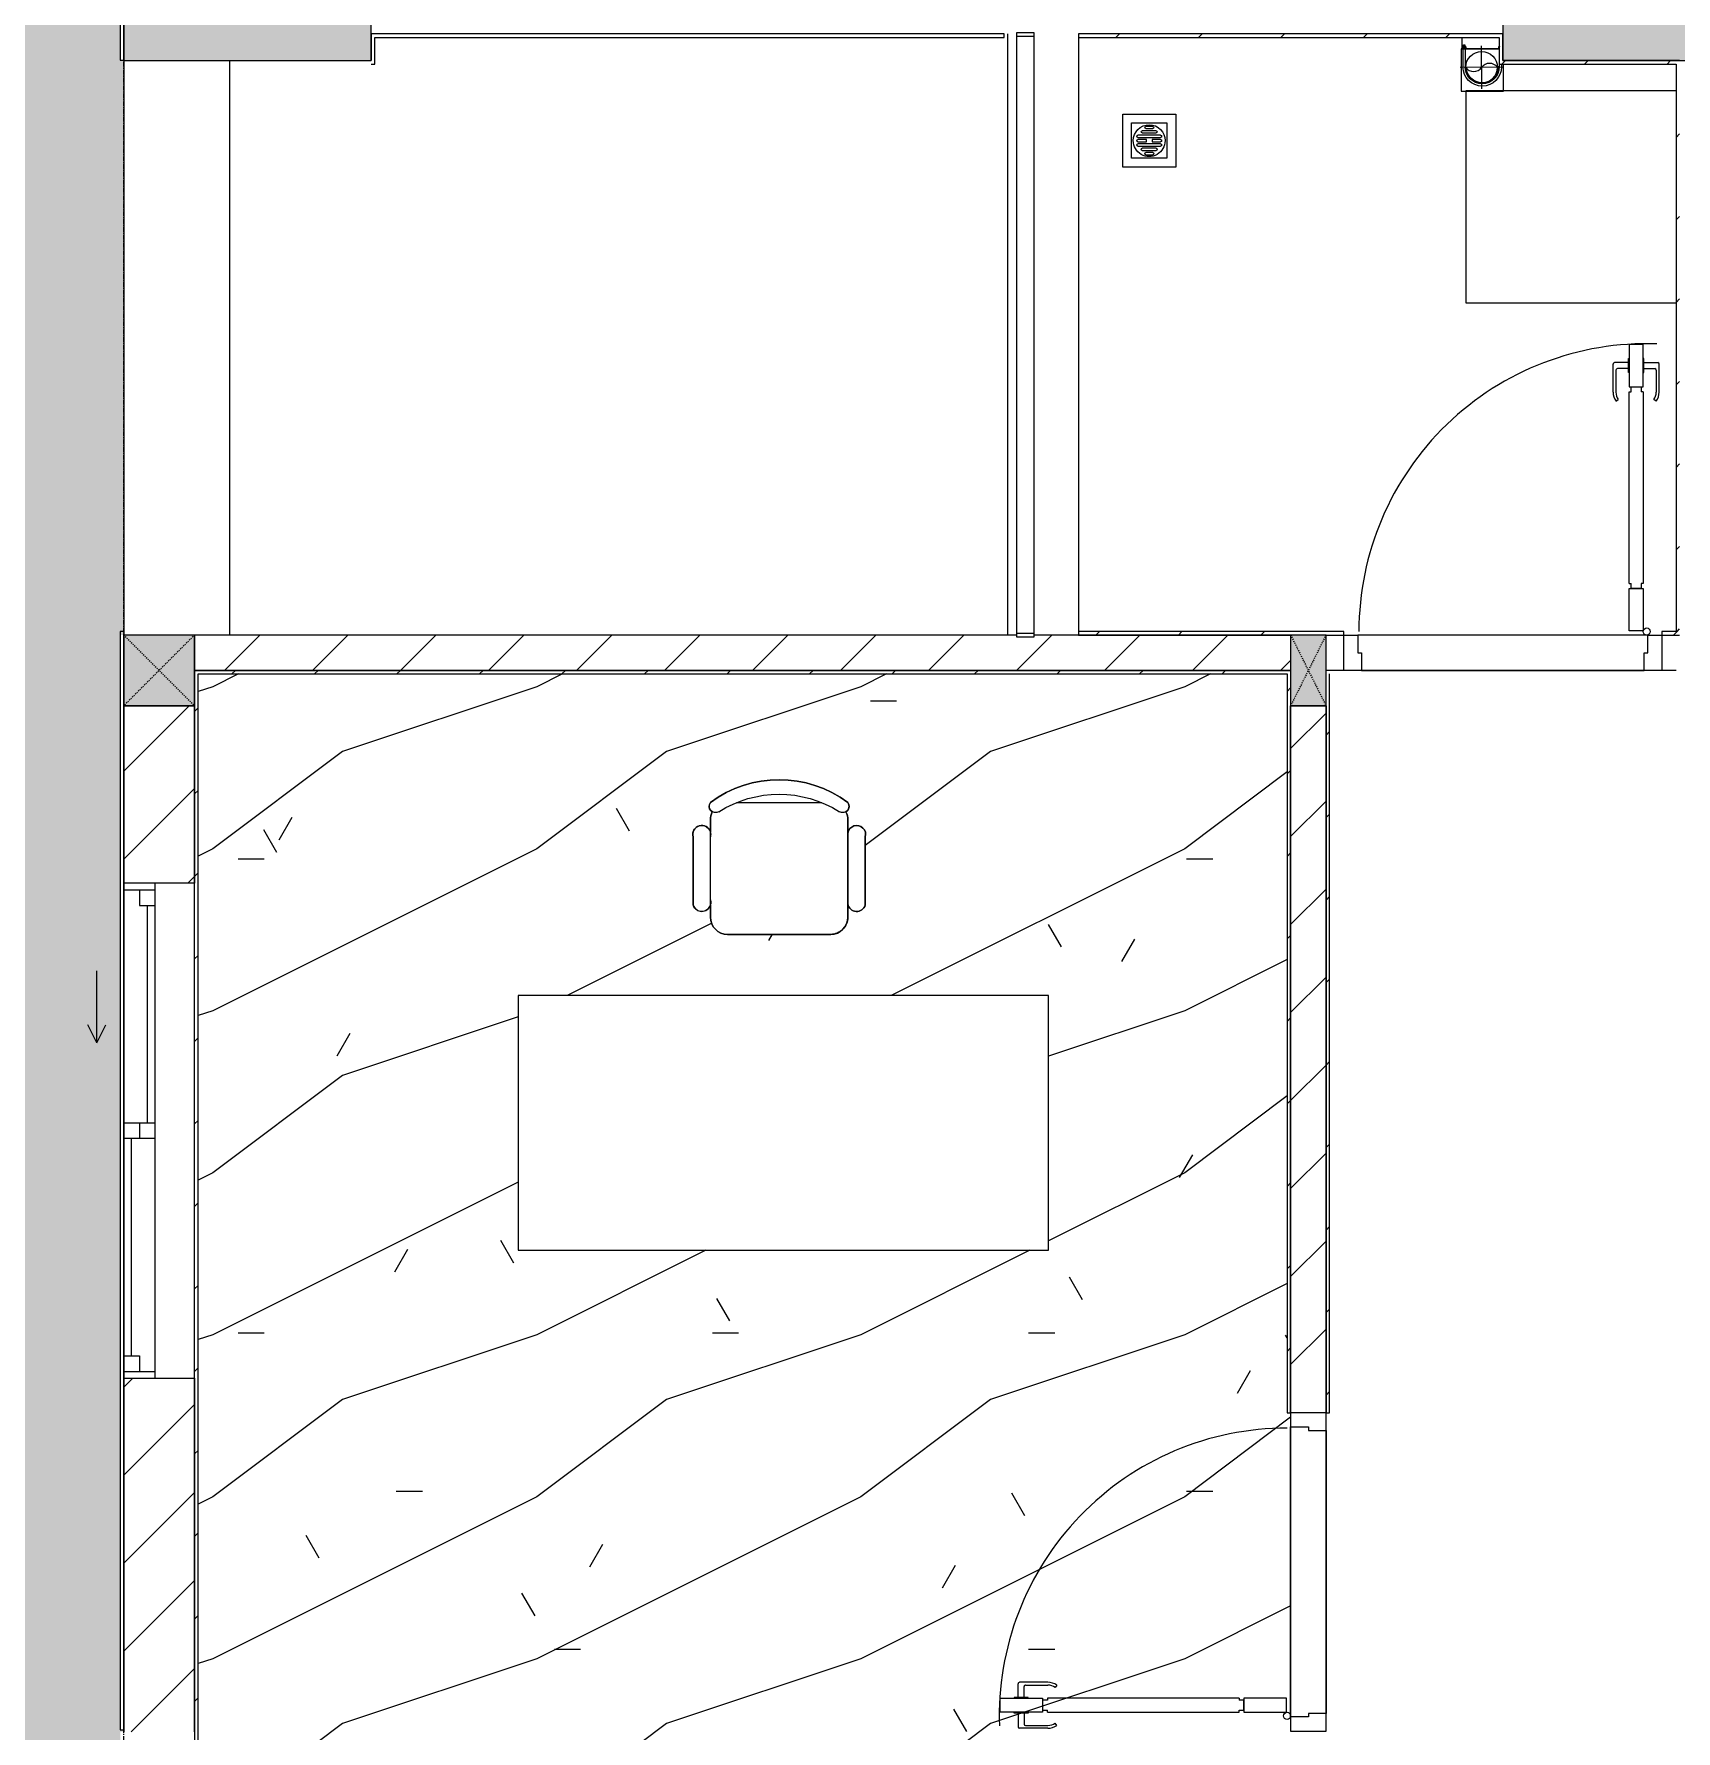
# Model space of a CAD drawing. Header units: millimetres. Extents: x 5357 to 259384, y -16348 to 109893.
# Drawn here: x 33398 to 38043, y 65037 to 69837 of the extents above; entities that cross this region are included whole.
import ezdxf

# ---------------------------------------------------------------- set-up
doc = ezdxf.new("R2010")
doc.units = ezdxf.units.MM
for name, pattern in [('Dash', [6, 3, -3]), ('Grid Line', [22.225, 12.7, -3.175, 3.175, -3.175]), ('IMPORT-CENTER _3_', [10.16, 6.35, -1.27, 1.27, -1.27])]:
    doc.linetypes.add(name, pattern=pattern)
for name, color, linetype, lineweight in [('0-1', 7, 'Continuous', 5), ('A-DETL-GENF-1', 53, 'Continuous', 9), ('A-DOOR-1', 254, 'Continuous', 9), ('A-DOOR-2', 53, 'Continuous', 9), ('A-FLOR-1', 53, 'Continuous', 9), ('A-FLOR-HRAL-1', 254, 'Continuous', 9), ('A-FLOR-HRAL-2', 53, 'Continuous', 9), ('A-FLOR-PATT', 8, 'Continuous', 9), ('A-FLOR-PATT-1', 10, 'Continuous', 9), ('A-GLAZ', 151, 'Continuous', 9), ('A-WALL', 113, 'Continuous', 9), ('A-WALL-1', 9, 'Continuous', 18), ('A-WALL-2', 53, 'Continuous', 9), ('A-WALL-3', 113, 'Continuous', 18), ('A-WALL-PATT', 111, 'Continuous', 9), ('A-WALL-PATT-1', 10, 'Continuous', 9), ('A-WALL-PATT-2', 53, 'Continuous', 9), ('G-IMPT', 8, 'Continuous', 9), ('G-IMPT-1', 254, 'Continuous', 9), ('G-IMPT-2', 8, 'IMPORT-CENTER _3_', 9), ('I-FURN', 30, 'Continuous', 9), ('I-FURN-1', 254, 'Continuous', 9), ('I-WALL-1', 9, 'Continuous', 18), ('I-WALL-3', 2, 'Continuous', 18), ('M-EQPM', 50, 'Continuous', 9), ('S-BEAM-1', 53, 'Continuous', 9), ('S-COLS', 52, 'Continuous', 9), ('S-COLS-1', 253, 'Continuous', 5), ('S-COLS-2', 9, 'Continuous', 18), ('S-COLS-3', 53, 'Continuous', 9), ('S-COLS-4', 254, 'Continuous', 9), ('S-COLS-5', 52, 'Continuous', 18), ('S-COLS-6', 52, 'Dash', 9), ('S-COLS-HDLN', 52, 'Dash', 9), ('S-COLS-HDLN-1', 53, 'Dash', 9), ('S-GRID-1', 1, 'Grid Line', 9)]:
    doc.layers.add(name, color=color, linetype=linetype, lineweight=lineweight)
pattern_1 = [(45, (0, 0), (-116.67262, 116.67262), [])]
pattern_2 = [(45, (0, 0), (-124.4508, 124.4508), [])]

# ---------------------------------------------------------------- blocks, each defined once
blk = doc.blocks.new('NCV_TKTC_KET CAU_rvt-1-TKCS_MB CẢNH QUAN CÂY XANH')
at = {"layer": 'S-COLS-1'}
for points in [[(33727.6, 69761.9), (34352.6, 69761.9), (34352.6, 70111.9), (33727.6, 70111.9), (33727.6, 70106.9), (33677.6, 70106.9), (33677.6, 70111.9), (33652.6, 70111.9), (33652.6, 69761.9), (33677.6, 69761.9)], [(38852.6, 69761.9), (38852.6, 70111.9), (37552.6, 70111.9), (37552.6, 69761.9), (38644.1, 69761.9)]]:
    blk.add_hatch(color=256, dxfattribs=at).paths.add_polyline_path(points)
at = {"layer": 'A-FLOR-1'}
blk.add_line((33652.6, 69761.9), (33652.6, 68136.9), dxfattribs=at)
at = {"layer": 'S-BEAM-1'}
for p, q in [((33652.6, 69761.9), (33652.6, 68136.9)), ((33952.6, 68136.9), (33952.6, 69761.9))]:
    blk.add_line(p, q, dxfattribs=at)
at = {"layer": 'S-COLS-2'}
for p, q in [((33652.6, 70111.9), (33652.6, 69761.9)), ((34352.6, 69761.9), (34352.6, 70111.9)), ((37552.6, 70111.9), (37552.6, 69761.9)), ((33652.6, 69761.9), (34352.6, 69761.9)), ((37552.6, 69761.9), (38852.6, 69761.9))]:
    blk.add_line(p, q, dxfattribs=at)
blk = doc.blocks.new('DOOR_CW_01 CANH MO-PANEL KINH - DIW_01-900x2200-CỬA GỖ VÂN LAMINATE-553393-TKCS_MB CẢNH QUAN CÂY XANH')
at = {"layer": 'A-DETL-GENF-1'}
for p, q in [((-397, 872), (-357, 872)), ((-397, 752), (-397, 872)), ((-357, 872), (-357, 752)), ((-442, 737), (-442, 816.5)), ((-399, 820.5), (-438, 820.5)), ((-399, 831.8), (-397, 831.8)), ((-399, 792.2), (-399, 831.8)), ((-397, 792.2), (-397, 831.8)), ((-357, 792.2), (-357, 831.8)), ((-355, 831.8), (-357, 831.8)), ((-355, 792.2), (-355, 831.8)), ((-355, 820.5), (-316, 820.5)), ((-312, 737), (-312, 816.5)), ((-434, 799.5), (-434, 737)), ((-399, 803.5), (-430, 803.5)), ((-397, 792.2), (-399, 792.2)), ((-357, 792.2), (-355, 792.2)), ((-355, 803.5), (-324, 803.5)), ((-320, 799.5), (-320, 737)), ((-357, 752), (-397, 752)), ((-397, 738), (-391, 738)), ((-397, 738), (-397, 196)), ((-363, 752), (-391, 752)), ((-391, 752), (-391, 738)), ((-363, 738), (-363, 752)), ((-357, 738), (-363, 738)), ((-357, 196), (-357, 738)), ((-433.9, 711.2), (-427.3, 715.8)), ((-320.1, 711.2), (-326.7, 715.8)), ((-397, 196), (-391, 196)), ((-391, 196), (-391, 182)), ((-357, 196), (-363, 196)), ((-363, 182), (-363, 196)), ((-357, 182), (-397, 182)), ((-397, 182), (-397, 62)), ((-391, 182), (-363, 182)), ((-357, 62), (-357, 182)), ((-397, 62), (-357, 62))]:
    blk.add_line(p, q, dxfattribs=at)
blk.add_circle((-407, 60), 10, dxfattribs=at)
for centre, radius, start, end in [((-407, 60), 814, 360, 92), ((-438, 816.5), 4, 90, 180), ((-316, 816.5), 4, 0, 90), ((-430, 799.5), 4, 90, 180), ((-324, 799.5), 4, 360, 90), ((-397, 737), 45, 180, 215), ((-397, 737), 37, 180, 215), ((-357, 737), 37, 325, 0), ((-357, 737), 45, 325, 0)]:
    blk.add_arc(centre, radius, start, end, dxfattribs=at)
at = {"layer": 'A-DOOR-2'}
for p, q in [((-410, 50), (-450, 50)), ((-450, 50), (-450, -50)), ((-410, 0), (-410, 50)), ((-407, 50), (-382, 50)), ((450, 50), (410, 50)), ((410, 50), (410, 0)), ((450, -50), (450, 50)), ((-400, 0), (-410, 0)), ((-400, -50), (-400, 0)), ((410, 0), (400, 0)), ((400, 0), (400, -50)), ((-450, -50), (-400, -50)), ((400, -50), (450, -50))]:
    blk.add_line(p, q, dxfattribs=at)
blk = doc.blocks.new('BAN LV A - BAN LV A_dwg_ban hoc2-348006-TKCS_MB CẢNH QUAN CÂY XANH')
at = {"layer": 'I-FURN'}
for p, q in [((145.8, 437.4), (-145.8, 437.4)), ((-194.4, 388.8), (-194.4, 113.4)), ((194.4, 113.4), (194.4, 388.8)), ((-243, 354.4), (-243, 162)), ((194.4, 351.4), (194.4, 150.8)), ((243.7, 162), (243.7, 354.4)), ((-120.5, 64.8), (120.5, 64.8))]:
    blk.add_line(p, q, dxfattribs=at)
at = {"layer": 'I-FURN', "flags": 128}
blk.add_lwpolyline([(-737.8, 610.5), (-737.8, 1330.5), (-154.9, 1330.5), (762.2, 1330.5), (762.2, 610.5)], close=True, dxfattribs=at)
at = {"layer": 'I-FURN'}
for centre, radius, start, end in [((-145.8, 388.8), 48.6, 90, 180), ((145.8, 388.8), 48.6, 360, 90), ((-218.7, 347.3), 25.3, 343.7398, 163.7398), ((219.4, 347.3), 25.3, 16.2602, 170.7054), ((-218.7, 154.9), 25.3, 163.7398, 16.2602), ((219.4, 154.9), 25.3, 189.2946, 16.2602), ((-145.8, 113.4), 48.6, 180, 207.5844), ((145.8, 113.4), 48.6, 332.4156, 0), ((-180.2, 75.4), 17.8, 57.9726, 216.6901), ((0, 324), 324, 233.1301, 306.8699), ((0, 359.3), 318.2, 237.5758, 302.4242), ((180.2, 75.4), 17.8, 323.3099, 122.0274)]:
    blk.add_arc(centre, radius, start, end, dxfattribs=at)
blk = doc.blocks.new('BAN LV A - BAN LV A_dwg-348005-TKCS_MB CẢNH QUAN CÂY XANH')
at = {"extrusion": (0, 0, -1), "zscale": -1, "rotation": 180}
blk.add_blockref('BAN LV A - BAN LV A_dwg_ban hoc2-348006-TKCS_MB CẢNH QUAN CÂY XANH', (-729, 1383.7), dxfattribs=at)
blk = doc.blocks.new('BAN LV A - BAN LV A-348231-TKCS_MB CẢNH QUAN CÂY XANH')
at = {"layer": 'I-FURN-1'}
for p, q in [((534.6, 1270.3), (534.6, 1235.9)), ((923.4, 1232.9), (923.4, 1270.3)), ((486, 1221.7), (486, 1029.3)), ((972.7, 1029.3), (972.7, 1221.7)), ((534.6, 1029.3), (534.6, 994.9)), ((923.4, 994.9), (923.4, 1032.3)), ((583.2, 946.3), (874.8, 946.3)), ((1491.2, 773.2), (-8.8, 773.2)), ((-8.8, 773.2), (-8.8, 53.2)), ((1491.2, 53.2), (1491.2, 773.2)), ((-8.8, 53.2), (1491.2, 53.2))]:
    blk.add_line(p, q, dxfattribs=at)
for centre, radius, start, end in [((729, 1059.7), 324, 53.1301, 126.8699), ((548.9, 1308.3), 17.8, 143.3099, 240.596), ((909.2, 1308.3), 17.8, 299.404, 36.6901), ((510.3, 1228.8), 25.3, 16.2602, 196.2602), ((583.2, 1270.3), 48.6, 152.4156, 180), ((874.8, 1270.3), 48.6, 360, 27.5844), ((948.4, 1228.8), 25.3, 343.7398, 170.7054), ((510.3, 1036.4), 25.3, 196.2602, 343.7398), ((948.4, 1036.4), 25.3, 189.2946, 343.7398), ((583.2, 994.9), 48.6, 180, 270), ((874.8, 994.9), 48.6, 270, 360)]:
    blk.add_arc(centre, radius, start, end, dxfattribs=at)
blk.add_blockref('BAN LV A - BAN LV A_dwg-348005-TKCS_MB CẢNH QUAN CÂY XANH', (0, 0))
blk = doc.blocks.new('MAY GIAT - MAY GIAT_dwg-V70-TKCS_MB CẢNH QUAN CÂY XANH')
at = {"layer": 'G-IMPT-1'}
blk.add_line((5, 596.6), (5, 2.3), dxfattribs=at)
at = {"layer": 'G-IMPT-1', "flags": 128}
blk.add_lwpolyline([(605, 2.3), (605, 596.6), (5, 596.6)], dxfattribs=at)
blk = doc.blocks.new('MAY GIAT - MAY GIAT-V71-TKCS_MB CẢNH QUAN CÂY XANH')
at = {"layer": 'I-FURN-1'}
for p, q in [((5, 596.6), (5, 2.3)), ((605, 596.6), (5, 596.6)), ((605, 2.3), (605, 596.6))]:
    blk.add_line(p, q, dxfattribs=at)
blk.add_blockref('MAY GIAT - MAY GIAT_dwg-V70-TKCS_MB CẢNH QUAN CÂY XANH', (0, 0))
blk = doc.blocks.new('Railing - 50 x 10mm-457210-TKCS_MB CẢNH QUAN CÂY XANH')
at = {"layer": 'A-FLOR-HRAL-2'}
for p, q in [((25, 5), (-25, 5)), ((-25, 5), (-25, -5)), ((25, -5), (25, 5)), ((-25, -5), (25, -5))]:
    blk.add_line(p, q, dxfattribs=at)
blk = doc.blocks.new('Railing - Railing-850823-TKCS_MB CẢNH QUAN CÂY XANH')
at = {"layer": 'A-FLOR-HRAL-2'}
for p, q in [((13269.1, 60569.6), (13269.1, 58880.8)), ((13319.1, 58880.8), (13319.1, 60569.6))]:
    blk.add_line(p, q, dxfattribs=at)
for p in [(13294.1, 60574.6), (13294.1, 58875.8)]:
    blk.add_blockref('Railing - 50 x 10mm-457210-TKCS_MB CẢNH QUAN CÂY XANH', p)
blk = doc.blocks.new('DOOR_CW_01 CANH MO-PANEL KINH - DIG_01-900x2200-CỬA NHÔM KÍNH-400860-TKCS_MB CẢNH QUAN CÂY XANH')
at = {"layer": 'A-DETL-GENF-1'}
for p, q in [((-397, -182), (-397, -62)), ((-397, -62), (-357, -62)), ((-357, -62), (-357, -182)), ((-357, -182), (-397, -182)), ((-391, -196), (-391, -182)), ((-391, -182), (-363, -182)), ((-363, -182), (-363, -196)), ((-397, -196), (-391, -196)), ((-397, -738), (-397, -196)), ((-357, -196), (-363, -196)), ((-357, -196), (-357, -738)), ((-433.9, -711.2), (-427.3, -715.8)), ((-320.1, -711.2), (-326.7, -715.8)), ((-442, -737), (-442, -816.5)), ((-434, -799.5), (-434, -737)), ((-397, -738), (-391, -738)), ((-357, -752), (-397, -752)), ((-397, -752), (-397, -872)), ((-391, -752), (-391, -738)), ((-363, -752), (-391, -752)), ((-357, -738), (-363, -738)), ((-363, -738), (-363, -752)), ((-357, -872), (-357, -752)), ((-320, -799.5), (-320, -737)), ((-312, -737), (-312, -816.5)), ((-399, -803.5), (-430, -803.5)), ((-399, -792.2), (-399, -831.8)), ((-397, -792.2), (-399, -792.2)), ((-397, -792.2), (-397, -831.8)), ((-357, -792.2), (-357, -831.8)), ((-357, -792.2), (-355, -792.2)), ((-355, -792.2), (-355, -831.8)), ((-355, -803.5), (-324, -803.5)), ((-399, -820.5), (-438, -820.5)), ((-399, -831.8), (-397, -831.8)), ((-355, -831.8), (-357, -831.8)), ((-355, -820.5), (-316, -820.5)), ((-397, -872), (-357, -872))]:
    blk.add_line(p, q, dxfattribs=at)
blk.add_circle((-407, -60), 10, dxfattribs=at)
for centre, radius, start, end in [((-407, -60), 814, 268, 0), ((-397, -737), 45, 145, 180), ((-397, -737), 37, 145, 180), ((-357, -737), 37, 0, 35), ((-357, -737), 45, 360, 35), ((-430, -799.5), 4, 180, 270), ((-324, -799.5), 4, 270, 0), ((-438, -816.5), 4, 180, 270), ((-316, -816.5), 4, 270, 0)]:
    blk.add_arc(centre, radius, start, end, dxfattribs=at)
at = {"layer": 'A-DOOR-2'}
for p, q in [((-450, -50), (-450, 50)), ((-450, 50), (-400, 50)), ((-400, 50), (-400, 0)), ((400, 0), (400, 50)), ((400, 50), (450, 50)), ((450, 50), (450, -50)), ((-410, 0), (-410, -50)), ((-400, 0), (-410, 0)), ((410, 0), (400, 0)), ((410, -50), (410, 0)), ((-410, -50), (-450, -50)), ((-407, -50), (-382, -50)), ((450, -50), (410, -50))]:
    blk.add_line(p, q, dxfattribs=at)
blk = doc.blocks.new('G1_SOF - BO TRU - 100x200-V58-TKCS_MB CẢNH QUAN CÂY XANH')
at = {"layer": 'S-COLS-3'}
blk.add_hatch(color=256, dxfattribs=at).paths.add_polyline_path([(50, -100), (50, 100), (-50, 100), (-50, -100)])
at = {"layer": 'S-COLS-2'}
for p, q in [((50, 100), (-50, 100)), ((-50, 100), (-50, -100)), ((50, -100), (50, 100)), ((-50, -100), (50, -100))]:
    blk.add_line(p, q, dxfattribs=at)
at = {"layer": 'S-COLS-HDLN-1'}
for p, q in [((50, 100), (-50, -100)), ((-50, 100), (50, -100))]:
    blk.add_line(p, q, dxfattribs=at)
blk = doc.blocks.new('NCV_TKTC_TANG 1_rvt-1-TKCS_MB CẢNH QUAN CÂY XANH')
at = {"layer": 'A-FLOR-PATT-1'}
h = blk.add_hatch(dxfattribs=at)
h.set_pattern_fill('FP_6', color=256, style=0, pattern_type=2)
h.set_pattern_definition([(0, (0, 0), (1788.16, 447.04), [73.762, -1267.358, 73.762, -1267.358, -7152.64]), (0, (0, 0), (1788.16, 447.04), [-2682.24, 73.762, -2608.478, 73.762, -1267.358, -3129.28]), (0, (0, 0), (1788.16, 447.04), [-6705.6, 73.762, -820.318, 73.762, -2161.438]), (120, (670.56, 223.5), (-1281.228, 1325.072), [73.762, -1267.358, 73.762, -8419.998]), (120, (670.56, 223.5), (-1281.228, 1325.072), [-1414.882, -1267.358, 73.762, -2608.478, -4470.4]), (120, (670.56, 223.5), (-1281.228, 1325.072), [-5364.48, 73.762, -1267.358, 73.762, -3055.518]), (120, (670.56, 223.5), (-1281.228, 1325.072), [-6779.362, -820.318, 73.762, -2161.438]), (240, (894.1, 1117.6), (-506.932, -1772.112), [73.762, -1267.358, 73.762, -8419.998]), (240, (894.1, 1117.6), (-506.932, -1772.112), [-1414.882, -1267.358, 73.762, -2608.478, -4470.4]), (240, (894.1, 1117.6), (-506.932, -1772.112), [-5364.48, 73.762, -1267.358, 73.762, -3055.518]), (240, (894.1, 1117.6), (-506.932, -1772.112), [-6779.362, -820.318, 73.762, -2161.438])])
h.paths.add_polyline_path([(33862.6, 64946.9), (36942.6, 64946.9), (36942.6, 65037.3), (36952.6, 65037.3), (36952.6, 65937.3), (36942.6, 65937.3), (36942.6, 68026.9), (33862.6, 68026.9), (33862.6, 65035.3)])
h.paths.add_polyline_path([(36268.1, 66397.3), (34768.1, 66397.3), (34768.1, 67117.3), (36268.1, 67117.3), (36268.1, 66498.4)])
h.paths.add_polyline_path([(35651.7, 67290.5), (35347.6, 67292.1), (35329.7, 67301.7), (35325.8, 67304.7), (35318.1, 67314.8), (35313.2, 67326.5), (35311.5, 67339.1), (35311.5, 67373.5), (35304.9, 67362.5), (35293.7, 67356.1), (35280.8, 67356.1), (35269.6, 67362.5), (35262.9, 67376.5), (35265.1, 67585.1), (35275.4, 67595.2), (35286.7, 67598.3), (35299.4, 67595.2), (35308.9, 67586.1), (35311.5, 67586.1), (35313, 67626.1), (35317.1, 67637), (35310.9, 67642.8), (35309, 67646.7), (35313.6, 67664.3), (35362.2, 67694.3), (35417.7, 67715.6), (35476.2, 67726.5), (35535.7, 67726.5), (35594.2, 67715.6), (35649.7, 67694.3), (35700.3, 67663.1), (35701, 67642.8), (35694.8, 67637), (35698.9, 67626.1), (35700.3, 67614.5), (35700.3, 67577.1), (35709.9, 67593), (35721.5, 67598), (35735, 67596.2), (35745.1, 67588.6), (35747.9, 67584.4), (35749.6, 67565.9), (35747.9, 67370.6), (35738.6, 67359), (35726.9, 67355.3), (35714.8, 67357.6), (35705.2, 67365.2), (35700.3, 67370.6), (35698.7, 67326.5), (35693.8, 67314.8), (35680.6, 67300.4), (35676, 67297), (35664.3, 67292.1)])
h = blk.add_hatch(dxfattribs=at)
h.set_pattern_fill('FP_4', color=256, style=0, pattern_type=2)
h.set_pattern_definition([(216.87, (366.52, 916.3), (2748.89673, 1832.6049), [458.15, -4123.35]), (206.565, (916.3, 641.4), (-916.3012, -916.2996), [1024.455, -1024.455]), (198.435, (916.3, 183.26), (-1832.5985, -916.302), [579.52, -2318.076])])
h.paths.add_polyline_path([(33862.6, 64946.9), (36942.6, 64946.9), (36942.6, 65037.3), (36952.6, 65037.3), (36952.6, 65937.3), (36942.6, 65937.3), (36942.6, 68026.9), (33862.6, 68026.9), (33862.6, 65035.3)])
h.paths.add_polyline_path([(36268.1, 66397.3), (34768.1, 66397.3), (34768.1, 67117.3), (36268.1, 67117.3), (36268.1, 66498.4)])
h.paths.add_polyline_path([(35651.7, 67290.5), (35347.6, 67292.1), (35329.7, 67301.7), (35325.8, 67304.7), (35318.1, 67314.8), (35313.2, 67326.5), (35311.5, 67339.1), (35311.5, 67373.5), (35304.9, 67362.5), (35293.7, 67356.1), (35280.8, 67356.1), (35269.6, 67362.5), (35262.9, 67376.5), (35265.1, 67585.1), (35275.4, 67595.2), (35286.7, 67598.3), (35299.4, 67595.2), (35308.9, 67586.1), (35311.5, 67586.1), (35313, 67626.1), (35317.1, 67637), (35310.9, 67642.8), (35309, 67646.7), (35313.6, 67664.3), (35362.2, 67694.3), (35417.7, 67715.6), (35476.2, 67726.5), (35535.7, 67726.5), (35594.2, 67715.6), (35649.7, 67694.3), (35700.3, 67663.1), (35701, 67642.8), (35694.8, 67637), (35698.9, 67626.1), (35700.3, 67614.5), (35700.3, 67577.1), (35709.9, 67593), (35721.5, 67598), (35735, 67596.2), (35745.1, 67588.6), (35747.9, 67584.4), (35749.6, 67565.9), (35747.9, 67370.6), (35738.6, 67359), (35726.9, 67355.3), (35714.8, 67357.6), (35705.2, 67365.2), (35700.3, 67370.6), (35698.7, 67326.5), (35693.8, 67314.8), (35680.6, 67300.4), (35676, 67297), (35664.3, 67292.1)])
at = {"layer": 'A-WALL-PATT-1'}
h = blk.add_hatch(dxfattribs=at)
h.set_pattern_fill('FP_2', color=256, style=0, pattern_type=2)
h.set_pattern_definition(pattern_2)
h.paths.add_polyline_path([(36952.6, 68036.9), (36952.6, 68136.9), (36227.6, 68136.9), (36227.6, 68131.5), (36177.6, 68131.5), (36177.6, 68136.9), (33852.6, 68136.9), (33852.6, 68036.9), (36828.4, 68036.9)])
h = blk.add_hatch(dxfattribs=at)
h.set_pattern_fill('FP_2', color=256, style=0, pattern_type=2)
h.set_pattern_definition(pattern_2)
h.paths.add_polyline_path([(37002.6, 65937.3), (37052.6, 65937.3), (37052.6, 67936.5), (36952.6, 67936.5), (36952.6, 65937.3)])
at = {"layer": 'A-WALL-PATT-2'}
h = blk.add_hatch(dxfattribs=at)
h.set_pattern_fill('FP_10', color=256, style=0, pattern_type=2)
h.set_pattern_definition(pattern_1)
h.paths.add_polyline_path([(37552.6, 69826.9), (37552.6, 69836.9), (36352.6, 69836.9), (36352.6, 69826.9), (37542.6, 69826.9)])
h = blk.add_hatch(dxfattribs=at)
h.set_pattern_fill('FP_10', color=256, style=0, pattern_type=2)
h.set_pattern_definition(pattern_1)
h.paths.add_polyline_path([(38038.9, 69751.9), (38042.6, 69751.9), (38042.6, 69761.9), (37542.6, 69761.9), (37542.6, 69751.9)])
h = blk.add_hatch(dxfattribs=at)
h.set_pattern_fill('FP_10', color=256, style=0, pattern_type=2)
h.set_pattern_definition(pattern_1)
h.paths.add_polyline_path([(38052.6, 68146.9), (38052.6, 69761.9), (38042.6, 69761.9), (38042.6, 68146.9)])
h = blk.add_hatch(dxfattribs=at)
h.set_pattern_fill('FP_10', color=256, style=0, pattern_type=2)
h.set_pattern_definition(pattern_1)
h.paths.add_polyline_path([(37052.2, 68136.9), (37102.6, 68136.9), (37102.6, 68146.9), (36352.6, 68146.9), (36352.6, 68136.9), (36952.6, 68136.9)])
h.paths.add_polyline_path([(38052.6, 68136.9), (38052.6, 68146.9), (38002.6, 68146.9), (38002.6, 68136.9), (38038.9, 68136.9)])
h = blk.add_hatch(dxfattribs=at)
h.set_pattern_fill('FP_10', color=256, style=0, pattern_type=2)
h.set_pattern_definition(pattern_1)
h.paths.add_polyline_path([(36942.6, 68026.9), (36952.6, 68026.9), (36952.6, 68036.9), (33852.6, 68036.9), (33852.6, 68026.9), (36828.4, 68026.9)])
h = blk.add_hatch(dxfattribs=at)
h.set_pattern_fill('FP_10', color=256, style=0, pattern_type=2)
h.set_pattern_definition(pattern_1)
h.paths.add_polyline_path([(33852.6, 64936.9), (33862.6, 64936.9), (33862.6, 68026.9), (33852.6, 68026.9), (33852.6, 66035.3)])
h = blk.add_hatch(dxfattribs=at)
h.set_pattern_fill('FP_10', color=256, style=0, pattern_type=2)
h.set_pattern_definition(pattern_1)
h.paths.add_polyline_path([(36942.6, 64946.9), (36952.6, 64946.9), (36952.6, 65037.3), (36942.6, 65036.9)])
h.paths.add_polyline_path([(36952.6, 65937.3), (36952.6, 68026.9), (36942.6, 68026.9), (36942.6, 65937.3)])
h = blk.add_hatch(dxfattribs=at)
h.set_pattern_fill('FP_10', color=256, style=0, pattern_type=2)
h.set_pattern_definition(pattern_1)
h.paths.add_polyline_path([(37052.6, 64826.9), (37062.6, 64826.9), (37062.6, 65037.3), (37052.6, 65036.9), (37052.6, 64836.9)])
h.paths.add_polyline_path([(37062.6, 65937.3), (37062.6, 68036.9), (37052.6, 68036.9), (37052.6, 65937.3)])
at = {"layer": 'A-FLOR-1'}
for p, q in [((37962.6, 68136.9), (37142.6, 68136.9)), ((37102.6, 68036.9), (37062.6, 68036.9)), ((37952.6, 68036.9), (37152.6, 68036.9)), ((37152.6, 68036.9), (37952.6, 68036.9)), ((38042.6, 68036.9), (38002.6, 68036.9)), ((36952.6, 65077.3), (36952.6, 65897.3)), ((36952.6, 65897.3), (36952.6, 65077.3)), ((37052.6, 65887.3), (37052.6, 65087.3)), ((37052.6, 65087.3), (37052.6, 65887.3))]:
    blk.add_line(p, q, dxfattribs=at)
at = {"layer": 'A-WALL-1'}
for p, q in [((36177.6, 68136.9), (33852.6, 68136.9)), ((33852.6, 68136.9), (33852.6, 68036.9)), ((36952.6, 68136.9), (36227.6, 68136.9)), ((33852.6, 68036.9), (36952.6, 68036.9)), ((37052.6, 67936.5), (36952.6, 67936.5))]:
    blk.add_line(p, q, dxfattribs=at)
at = {"layer": 'A-WALL-2'}
for p, q in [((36152.6, 68136.9), (36152.6, 69836.9)), ((36352.6, 69826.9), (36352.6, 68146.9)), ((37052.6, 68136.9), (37102.6, 68136.9)), ((38002.6, 68136.9), (38052.6, 68136.9)), ((36952.6, 65937.3), (36952.6, 67936.5)), ((36952.6, 67936.5), (36952.6, 65937.3)), ((37052.6, 67936.5), (37052.6, 65937.3)), ((37052.6, 65937.3), (37052.6, 67936.5)), ((36952.6, 65077.3), (36952.6, 65897.3)), ((37052.6, 65887.3), (37052.6, 65087.3))]:
    blk.add_line(p, q, dxfattribs=at)
at = {"layer": 'I-WALL-1'}
for p, q in [((37552.6, 69836.9), (36352.6, 69836.9)), ((36352.6, 69836.9), (36352.6, 69826.9)), ((37552.6, 69826.9), (37552.6, 69836.9)), ((36352.6, 69826.9), (37542.6, 69826.9)), ((37542.6, 69826.9), (37542.6, 69761.9)), ((37552.6, 69761.9), (37552.6, 69826.9)), ((37542.6, 69761.9), (37542.6, 69751.9)), ((37542.6, 69751.9), (38042.6, 69751.9)), ((38042.6, 69761.9), (37552.6, 69761.9)), ((38052.6, 69761.9), (38042.6, 69761.9)), ((38042.6, 69751.9), (38042.6, 68146.9)), ((37102.6, 68146.9), (36352.6, 68146.9)), ((36352.6, 68146.9), (36352.6, 68136.9)), ((36352.6, 68136.9), (36952.6, 68136.9)), ((37102.6, 68136.9), (37102.6, 68146.9)), ((38042.6, 68146.9), (38002.6, 68146.9)), ((38002.6, 68146.9), (38002.6, 68136.9)), ((36952.6, 68036.9), (33852.6, 68036.9)), ((33852.6, 68036.9), (33852.6, 68026.9)), ((33852.6, 68026.9), (33852.6, 67435.3)), ((33862.6, 68026.9), (36942.6, 68026.9)), ((33862.6, 64946.9), (33862.6, 68026.9)), ((36942.6, 68026.9), (36942.6, 65937.3)), ((37062.6, 68036.9), (37052.6, 68036.9)), ((37062.6, 65937.3), (37062.6, 68026.9)), ((33852.6, 66035.3), (33852.6, 64936.9)), ((36942.6, 65937.3), (36952.6, 65937.3)), ((37052.6, 65937.3), (37062.6, 65937.3))]:
    blk.add_line(p, q, dxfattribs=at)
at = {"layer": 'A-DOOR-1'}
for name, p, rotation in [('DOOR_CW_01 CANH MO-PANEL KINH - DIG_01-900x2200-CỬA NHÔM KÍNH-400860-TKCS_MB CẢNH QUAN CÂY XANH', (37552.6, 68086.9), 180), ('DOOR_CW_01 CANH MO-PANEL KINH - DIW_01-900x2200-CỬA GỖ VÂN LAMINATE-553393-TKCS_MB CẢNH QUAN CÂY XANH', (37002.6, 65487.3), 89.9999999999993)]:
    blk.add_blockref(name, p, dxfattribs=dict(at, rotation=rotation))
at = {"layer": 'A-FLOR-HRAL-1'}
blk.add_blockref('Railing - Railing-850823-TKCS_MB CẢNH QUAN CÂY XANH', (22908.5, 9260.7), dxfattribs=at)
at = {"layer": 'I-FURN-1', "rotation": 89.99999999999915}
blk.add_blockref('MAY GIAT - MAY GIAT-V71-TKCS_MB CẢNH QUAN CÂY XANH', (38044.8, 69071.5), dxfattribs=at)
at = {"layer": 'I-FURN-1'}
blk.add_blockref('BAN LV A - BAN LV A-348231-TKCS_MB CẢNH QUAN CÂY XANH', (34776.9, 66344.2), dxfattribs=at)
at = {"layer": 'S-COLS-4'}
blk.add_blockref('G1_SOF - BO TRU - 100x200-V58-TKCS_MB CẢNH QUAN CÂY XANH', (37002.6, 68036.9), dxfattribs=at)
blk = doc.blocks.new('1_FAMILY RVT - W01-WxH 1400x1400xmm-389822-TKCS_MB CẢNH QUAN CÂY XANH')
at = {"layer": 'A-GLAZ'}
for p, q in [((248.4, 172.39), (299.2, 197.79)), ((248.4, 172.39), (299.2, 146.99)), ((248.4, 172.39), (451.6, 172.39)), ((-700, 96.19), (-700, -103.81)), ((700, 96.19), (-700, 96.19)), ((-700, 96.19), (-636.5, 96.19)), ((-680.95, 96.19), (-680.95, 7.29)), ((-636.5, 96.19), (-22.225, 96.19)), ((-636.5, 96.19), (-636.5, 51.74)), ((-22.225, 7.29), (-22.225, 96.19)), ((-22.225, 96.19), (22.225, 96.19)), ((22.225, 96.19), (680.95, 96.19)), ((22.225, 96.19), (22.225, 7.29)), ((680.95, 96.19), (700, 96.19)), ((680.95, 96.19), (680.95, 7.29)), ((700, -103.81), (700, 96.19)), ((-636.5, 51.74), (-680.95, 51.74)), ((-636.5, 73.965), (-22.225, 73.965)), ((22.225, 51.74), (-22.225, 51.74)), ((636.5, 51.74), (636.5, 7.29)), ((680.95, 51.74), (636.5, 51.74)), ((-700, 7.29), (-680.95, 7.29)), ((-680.95, 7.29), (-22.225, 7.29)), ((-22.225, 7.29), (22.225, 7.29)), ((22.225, 29.515), (636.5, 29.515)), ((22.225, 7.29), (636.5, 7.29)), ((636.5, 7.29), (700, 7.29)), ((-700, -103.81), (700, -103.81))]:
    blk.add_line(p, q, dxfattribs=at)
blk = doc.blocks.new('TKTC_XREF_251221_MB TANG 1 - TKTC_XREF_260130_MB TANG 1_dwg_THU NUOC - THU NUOC-444531-TKCS_MB TẦNG 1-4202124-TKCS_MB CẢNH QUAN CÂY XANH')
at = {"layer": 'M-EQPM'}
for p, q in [((-23.3, 10.8), (40.9, 10.8)), ((40.9, 4.8), (-23.3, 4.8)), ((-11, 23.3), (28.5, 23.3)), ((28.5, 17.3), (-11, 17.3)), ((-1.1, 35.6), (18.5, 35.6)), ((18.5, 29.6), (-1.1, 29.6)), ((-23.3, -13.6), (40.9, -13.6)), ((40.9, -19.6), (-23.3, -19.6)), ((-11, -26.1), (28.5, -26.1)), ((28.5, -32.1), (-11, -32.1)), ((-1.1, -38.5), (18.5, -38.5)), ((18.5, -44.5), (-1.1, -44.5))]:
    blk.add_line(p, q, dxfattribs=at)
at = {"layer": 'M-EQPM', "flags": 128}
for points in [[(83.7, -79.4), (83.7, 70.6), (-66.3, 70.6), (-66.3, -79.4)], [(58.7, -54.4), (58.7, 45.6), (-41.3, 45.6), (-41.3, -54.4)]]:
    blk.add_lwpolyline(points, close=True, dxfattribs=at)
for points in [[(-23.3, -1.2), (0.7, -1.2), (0.7, -7.2), (-23.3, -7.2)], [(40.9, -7.2), (16.7, -7.2), (16.7, -1.2), (40.9, -1.2)]]:
    blk.add_lwpolyline(points, dxfattribs=at)
at = {"layer": 'M-EQPM'}
for centre, radius, start, end in [((8.7, -4.4), 45, 360, 180), ((8.7, -4.4), 45, 360, 180), ((-23.3, 7.8), 3, 90, 270), ((-11, 20.3), 3, 90, 270), ((-1.1, 32.6), 3, 90, 270), ((18.5, 32.6), 3, 270, 90), ((28.5, 20.3), 3, 270, 90), ((40.9, 7.8), 3, 270, 90), ((8.7, -4.4), 45, 180, 360), ((8.7, -4.4), 45, 180, 360), ((-23.3, -4.2), 3, 90, 270), ((-23.3, -16.6), 3, 90, 270), ((-11, -29.1), 3, 90, 270), ((-1.1, -41.5), 3, 90, 270), ((18.5, -41.5), 3, 270, 90), ((28.5, -29.1), 3, 270, 90), ((40.9, -4.2), 3, 270, 90), ((40.9, -16.6), 3, 270, 90)]:
    blk.add_arc(centre, radius, start, end, dxfattribs=at)
blk = doc.blocks.new('TKTC_XREF_251221_MB TANG 1 - TKTC_XREF_260130_MB TANG 1_dwg_CUM U_DN100-V255-TKCS_MB CẢNH QUAN CÂY XANH')
at = {"layer": 'G-IMPT'}
blk.add_hatch(color=256, dxfattribs=at).paths.add_polyline_path([(61, 0), (58.9, -15.8), (52.8, -30.5), (43.1, -43.1), (30.5, -52.8), (15.8, -58.9), (0, -61), (0, -57), (14.8, -55.1), (28.5, -49.4), (40.3, -40.3), (49.4, -28.5), (55.1, -14.8), (57, 0), (55.1, 14.8), (49.4, 28.5), (40.3, 40.3), (28.5, 49.4), (14.8, 55.1), (0, 57), (0, 61), (15.8, 58.9), (30.5, 52.8), (43.1, 43.1), (52.8, 30.5), (58.9, 15.8)])
for p, q in [((-79.1, 66.6), (-79.1, 63.4)), ((-76.6, 66.6), (-76.6, 63.4)), ((-74.6, 66.6), (-74.6, 63.4)), ((-72.7, 69.3), (-72.7, 60.7)), ((-66.9, 67.9), (-71.7, 67.9)), ((-66.9, 62.1), (-71.7, 62.1)), ((-65, 69), (0, 69)), ((-66.9, -59.2), (-71.7, -59.2)), ((-10.1, -69), (0, -69))]:
    blk.add_line(p, q, dxfattribs=at)
at = {"layer": 'G-IMPT', "flags": 128}
for points in [[(-72.7, 67.6), (-78.1, 67.6), (-78.1, 62.4), (-72.7, 62.4)], [(-71.7, 59.2), (-66.9, 59.2), (-66.9, 70.8), (-71.7, 70.8)], [(-66.9, 70.8), (-66.9, 72.7), (-65, 72.7), (-65, 57.3), (-66.9, 57.3), (-66.9, 59.2)], [(-65, 61), (0, 61), (0, 57)], [(-66.9, -59.2), (-66.9, -57.3), (-65, -57.3), (-65, -61.1)], [(-10.1, -61), (0, -61), (0, -57)]]:
    blk.add_lwpolyline(points, dxfattribs=at)
at = {"layer": 'G-IMPT'}
for centre, radius, start, end in [((-78.1, 66.6), 0.96, 90, 180), ((-78.1, 63.4), 0.96, 180, 270), ((-71.1, 69.3), 1.56, 112.61986, 247.38014), ((-67.9, 65), 4.8, 143.1301, 216.8699), ((-71.1, 60.7), 1.56, 112.61986, 247.38014), ((0, 0), 69, 270, 90), ((0, 0), 61, 270, 90), ((0, 0), 57, 270, 90), ((-71.1, -60.7), 1.56, 112.61986, 247.38014)]:
    blk.add_arc(centre, radius, start, end, dxfattribs=at)
blk = doc.blocks.new('TKTC_XREF_251221_MB TANG 1 - TKTC_XREF_260130_MB TANG 1_dwg_$cc-4202114-TKCS_MB CẢNH QUAN CÂY XANH')
at = {"layer": 'G-IMPT'}
blk.add_circle((0, 0), 0.5, dxfattribs=at)
for centre, radius, start, end in [((0, 0), 0.5, 90, 270), ((0.188, 0.25), 0.313, 126.8699, 233.1301), ((-0.188, -0.25), 0.313, 306.8699, 53.1301)]:
    blk.add_arc(centre, radius, start, end, dxfattribs=at)
at = {"layer": 'G-IMPT-2'}
for p, q in [((0, -0.673), (0, 0.673)), ((-0.673, 0), (0.673, 0))]:
    blk.add_line(p, q, dxfattribs=at)
blk = doc.blocks.new('TKTC_XREF_251221_MB TANG 1 - TKTC_XREF_260130_MB TANG 1_dwg-4202109-TKCS_MB CẢNH QUAN CÂY XANH')
at = {"layer": 'G-IMPT'}
for p, q in [((-165714.9, -331519.7), (-165714.9, -331551.4)), ((-165714.9, -331551.4), (-165609.1, -331551.4)), ((-169499.1, -331584.7), (-169499.1, -333209.7))]:
    blk.add_line(p, q, dxfattribs=at)
at = {"layer": 'G-IMPT', "flags": 128}
for points in [[(-165609.1, -331551.4), (-165716.7, -331551.4), (-165716.7, -331671.4)], [(-165716.7, -331671.4), (-165597.1, -331671.4), (-165597.1, -331594.7)]]:
    blk.add_lwpolyline(points, dxfattribs=at)
at = {"xscale": 90.00000000005122, "yscale": 90.00000000005122, "zscale": 90.00000000005122, "rotation": 90.37402677993775}
blk.add_blockref('TKTC_XREF_251221_MB TANG 1 - TKTC_XREF_260130_MB TANG 1_dwg_$cc-4202114-TKCS_MB CẢNH QUAN CÂY XANH', (-165659.1, -331604.3), dxfattribs=at)
at = {"extrusion": (0, 0, -1), "xscale": 0.7894736842105242, "yscale": 0.7894736842105242, "zscale": -0.7894736842105242, "rotation": 269.9999999984438}
blk.add_blockref('TKTC_XREF_251221_MB TANG 1 - TKTC_XREF_260130_MB TANG 1_dwg_CUM U_DN100-V255-TKCS_MB CẢNH QUAN CÂY XANH', (165657.3, -331602.7), dxfattribs=at)
at = {"extrusion": (0, 0, -1), "zscale": -1, "rotation": 180}
blk.add_blockref('TKTC_XREF_251221_MB TANG 1 - TKTC_XREF_260130_MB TANG 1_dwg_THU NUOC - THU NUOC-444531-TKCS_MB TẦNG 1-4202124-TKCS_MB CẢNH QUAN CÂY XANH', (166607.8, -331815.8), dxfattribs=at)
blk = doc.blocks.new('TKTC_XREF_251221_MB TANG 1 - TKTC_XREF_251221_MB TANG 1-2038492-TKCS_MB CẢNH QUAN CÂY XANH')
blk.add_blockref('TKTC_XREF_251221_MB TANG 1 - TKTC_XREF_260130_MB TANG 1_dwg-4202109-TKCS_MB CẢNH QUAN CÂY XANH', (169499.1, 384109.7))
blk = doc.blocks.new('G1_SOF - BO TRU - 200x200-3050151-TKCS_MB CẢNH QUAN CÂY XANH')
at = {"layer": 'S-COLS-HDLN'}
for p, q in [((-100, 100), (100, -100)), ((100, 100), (-100, -100))]:
    blk.add_line(p, q, dxfattribs=at)

msp = doc.modelspace()

# ---------------------------------------------------------------- hatches: boundary and pattern name
at = {"layer": 'A-FLOR-PATT'}
h = msp.add_hatch(dxfattribs=at)
h.set_pattern_fill('FP_23', color=256, style=0, pattern_type=2)
h.set_pattern_definition([(0, (167.64, 11.2), (558.8, 558.8), [83.82, -16.764, 22.352, -16.764, -419.1]), (0, (167.64, 11.2), (558.8, 558.8), [-139.7, 83.82, -335.28]), (0, (139.7, 27.94), (558.8, 558.8), [55.88, -41.91, 83.82, -41.91, -335.28]), (0, (139.7, 27.94), (558.8, 558.8), [-223.52, 55.88, -279.4]), (0, (335.3, 251.46), (558.8, 558.8), [69.85, -27.94, 69.85, -391.16]), (0, (55.9, 363.2), (558.8, 558.8), [27.94, -55.88, 27.94, -447.04]), (90, (111.76, 363.2), (-558.8, 558.8), [50.292, -508.508]), (90, (279.4, 27.94), (-558.8, 558.8), [55.88, -502.92]), (90, (419.1, 251.46), (-558.8, 558.8), [55.88, -502.92]), (45, (352.04, 22.35), (0, 558.7996), [55.88, -734.383]), (135, (206.76, 22.35), (-558.7996, 0), [55.88, -734.383]), (63.435, (335.28, 25.15), (-0.0005, 558.8001), [55.88, -1193.635]), (75.964, (307.34, 27.94), (-0.00237, 558.80038), [55.88, -2248.111]), (75.964, (447.04, 251.46), (-0.00237, 558.80038), [44.704, -2259.287]), (75.964, (122.94, 363.22), (-0.00237, 558.80038), [39.116, -2264.875]), (104.036, (251.46, 27.94), (0.00237, 558.80038), [55.88, -2248.111]), (104.036, (391.16, 251.46), (0.00237, 558.80038), [44.704, -2259.287]), (104.036, (100.58, 363.22), (0.00237, 558.80038), [39.116, -2264.875]), (116.565, (223.52, 25.15), (0.0005, 558.8001), [55.88, -1193.634])])
h.paths.add_polyline_path([(33642.6, 17336.9), (33652.6, 17337), (33652.6, 19136.9), (33642.6, 19136.9), (33642.6, 25711.9), (33652.6, 25711.9), (33652.6, 27336.9), (33642.6, 27336.9), (33642.6, 33737.4), (31203.5, 33737.4), (31203.5, 18236.9), (31211.1, 18125), (31226.1, 18036.7), (31254, 17939.7), (31292.6, 17846.4), (31341.4, 17758.1), (31399.9, 17675.8), (31480, 17589), (31547.2, 17529.8), (31624.7, 17474.9), (31713, 17426.1), (31806.2, 17387.4), (31903.2, 17359.5), (32002.7, 17342.6), (32103.5, 17336.9)])
h.paths.add_polyline_path([(31203.5, 37137.4), (33642.6, 37137.4), (33642.6, 59946.9), (33652.6, 59946.9), (33652.6, 61561.9), (33642.6, 61561.9), (33642.6, 65035.3), (33652.6, 65035.3), (33652.6, 65040.9), (33642.6, 65040.9), (33642.6, 68136.9), (33652.6, 68136.9), (33652.6, 69762.3), (33642.6, 69762.3), (33642.6, 78236.9), (35742.6, 78236.9), (35744.4, 79046.9), (38162.6, 79046.9), (38162.6, 79036.9), (38152.6, 79036.9), (38152.6, 78236.9), (42252.6, 78236.9), (42252.6, 78636.9), (42552.6, 78636.9), (42552.6, 79236.9), (36103.5, 79236.9), (35855.3, 79230.6), (35607.8, 79211.8), (35361.5, 79180.4), (35117.1, 79136.6), (34875.3, 79080.5), (34636.6, 79012.2), (34401.7, 78931.9), (34171.2, 78839.8), (33945.6, 78736.2), (33725.5, 78621.2), (33510, 78494.3), (33269.9, 78333.5), (33092.2, 78202), (32897.2, 78041.7), (32711.6, 77872.5), (32535.6, 77694.7), (32369.5, 77508.9), (32213.4, 77315.4), (32067.7, 77114.8), (31932.5, 76907.4), (31806.3, 76690.2), (31693.9, 76472.3), (31583.6, 76226.6), (31502.6, 76021.4), (31423.8, 75788.4), (31356.8, 75551.8), (31301.8, 75312.4), (31258.9, 75070.6), (31228.2, 74827), (31209.7, 74582.3), (31203.5, 74336.9), (31205.5, 62060.3), (31211.4, 62000.9), (31234, 61917.3), (31258, 61859.3), (31299, 61792.4), (31349.9, 61732.8), (31409.6, 61681.8), (31476.5, 61640.8), (31549, 61610.8), (31625.3, 61592.5), (31703.5, 61586.3), (32403.5, 61586.3), (32403.5, 40886.3), (31703.5, 40886.3), (31618.1, 40878.5), (31534.7, 40855.9), (31476.5, 40831.8), (31409.6, 40790.8), (31349.9, 40739.9), (31299, 40680.2), (31258, 40613.3), (31228, 40540.8), (31209.7, 40464.6), (31203.5, 40362.8), (31203.5, 38883.4)])
h.paths.add_polyline_path([(54962.6, 78236.9), (62552.6, 78236.9), (62432.4, 78384.4), (62310.9, 78513.5), (62180.6, 78633.7), (62021.7, 78758.5), (61896, 78845), (61742.9, 78935.1), (61583.3, 79014.3), (61418.9, 79081.8), (61250.4, 79137.3), (61078.8, 79180.8), (60904.8, 79211.9), (60728.8, 79230.6), (60552.6, 79236.9), (46052.6, 79236.9), (46052.6, 78636.9), (46352.6, 78636.9), (46352.6, 78246.9), (54952.6, 78246.9), (54952.6, 78236.9), (54958.6, 78236.9)])
at = {"layer": 'A-WALL-PATT'}
h = msp.add_hatch(dxfattribs=at)
h.set_pattern_fill('FP_1', color=256, style=0, pattern_type=2)
h.set_pattern_definition(pattern_2)
h.paths.add_polyline_path([(33852.6, 65035.3), (33852.6, 66035.3), (33652.6, 66035.3), (33652.6, 65035.3)])
h.paths.add_polyline_path([(33817.9, 67435.3), (33852.6, 67435.3), (33852.6, 67936.9), (33652.6, 67936.9), (33652.6, 67435.3)])
at = {"layer": 'S-COLS-1'}
msp.add_hatch(color=256, dxfattribs=at).paths.add_polyline_path([(33652.6, 67936.9), (33852.6, 67936.9), (33852.6, 68136.9), (33652.6, 68136.9)])

# ---------------------------------------------------------------- linework, layer by layer
at = {"layer": 'A-WALL'}
for p, q in [((33652.6, 67435.3), (33652.6, 67936.9)), ((33852.6, 67936.9), (33652.6, 67936.9)), ((33652.6, 67936.9), (33652.6, 67435.3)), ((33652.6, 65040.9), (33652.6, 66035.3)), ((33652.6, 66035.3), (33652.6, 65040.9))]:
    msp.add_line(p, q, dxfattribs=at)
at = {"layer": 'A-WALL-3'}
for p, q in [((33642.6, 70111.9), (33642.6, 69762.3)), ((33652.6, 69762.3), (33652.6, 70111.9)), ((33642.6, 69762.3), (33652.6, 69762.3)), ((33652.6, 68146.9), (33642.6, 68146.9)), ((33642.6, 68146.9), (33642.6, 65040.9)), ((33652.6, 67936.9), (33652.6, 68136.9)), ((33852.6, 67435.3), (33852.6, 67936.9)), ((33852.6, 65035.3), (33852.6, 66035.3)), ((33642.6, 65040.9), (33652.6, 65040.9)), ((33652.6, 65040.9), (33652.6, 65035.3))]:
    msp.add_line(p, q, dxfattribs=at)
at = {"layer": 'I-WALL-3'}
for p, q in [((36142.5, 69836.9), (34352.6, 69836.9)), ((34352.6, 69836.9), (34352.6, 69761.9)), ((36142.5, 69826.9), (36142.5, 69836.9)), ((34362.6, 69826.9), (36142.5, 69826.9)), ((34362.6, 69751.9), (34362.6, 69826.9)), ((34352.6, 69751.9), (34362.6, 69751.9))]:
    msp.add_line(p, q, dxfattribs=at)
at = {"layer": 'S-COLS'}
msp.add_line((33652.6, 67936.9), (33852.6, 67936.9), dxfattribs=at)
at = {"layer": 'S-COLS-5'}
for p, q in [((33852.6, 68136.9), (33652.6, 68136.9)), ((33652.6, 68136.9), (33652.6, 67936.9)), ((33852.6, 67936.9), (33852.6, 68136.9))]:
    msp.add_line(p, q, dxfattribs=at)
at = {"layer": 'S-GRID-1'}
msp.add_line((33652.6, 20960.6), (33652.6, 80482.7), dxfattribs=at)

# ---------------------------------------------------------------- block references
at = {"layer": '0-1'}
for name in ['NCV_TKTC_KET CAU_rvt-1-TKCS_MB CẢNH QUAN CÂY XANH', 'NCV_TKTC_TANG 1_rvt-1-TKCS_MB CẢNH QUAN CÂY XANH']:
    msp.add_blockref(name, (0, 0), dxfattribs=at)
at = {"layer": 'A-GLAZ', "rotation": 89.9999999999999}
msp.add_blockref('1_FAMILY RVT - W01-WxH 1400x1400xmm-389822-TKCS_MB CẢNH QUAN CÂY XANH', (33748.8, 66735.3), dxfattribs=at)
at = {"layer": 'M-EQPM'}
msp.add_blockref('TKTC_XREF_251221_MB TANG 1 - TKTC_XREF_251221_MB TANG 1-2038492-TKCS_MB CẢNH QUAN CÂY XANH', (33652.6, 17236.9), dxfattribs=at)
at = {"layer": 'S-COLS-6'}
msp.add_blockref('G1_SOF - BO TRU - 200x200-3050151-TKCS_MB CẢNH QUAN CÂY XANH', (33752.6, 68036.9), dxfattribs=at)

doc.saveas('drawing.dxf')
